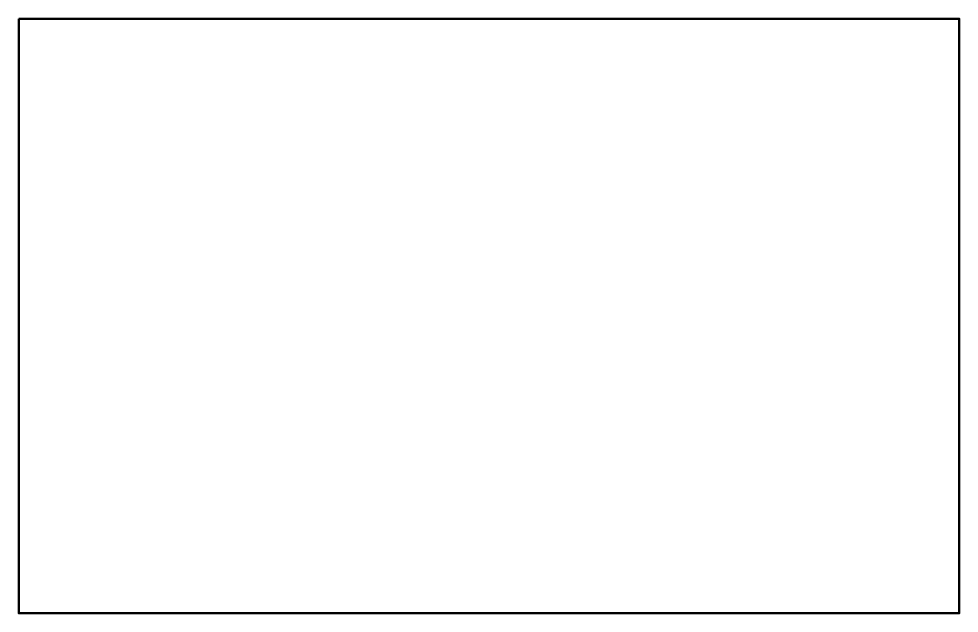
# Paper-space layout 'A4L' of a CAD drawing. Header units: millimetres. Extents: x 7 to 284, y 7 to 182.
import ezdxf

# ---------------------------------------------------------------- set-up
doc = ezdxf.new("R2010")
doc.units = ezdxf.units.MM
doc.header["$LTSCALE"] = 10
doc.layers.add('1_vidljiva', color=7, linetype='Continuous', lineweight=50)

psp = doc.layouts.new('A4L')

# ---------------------------------------------------------------- linework, layer by layer
at = {"layer": '1_vidljiva'}
psp.add_lwpolyline([(6.82, 181.83), (6.82, 6.83), (283.82, 6.83), (283.82, 181.83)], close=True, dxfattribs=at)

doc.saveas('drawing.dxf')
